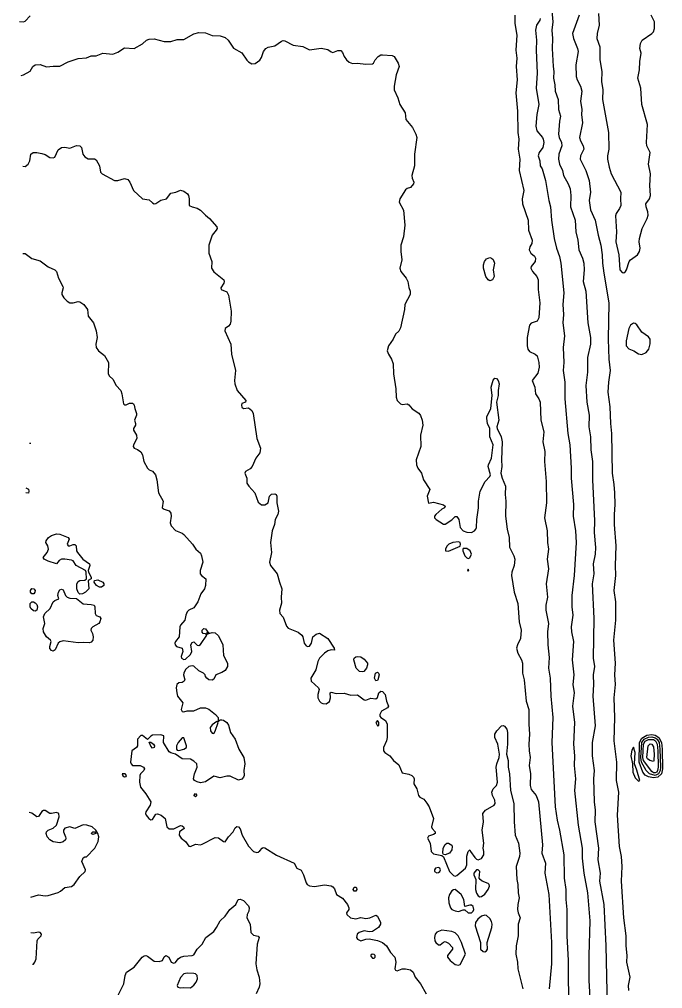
# Model space of a CAD drawing. Header units: inches. Extents: x 3308444 to 3309224, y 1376414 to 1377188.
# Drawn here: x 3308447.9 to 3308596, y 1376635.3 to 1376858.6 of the extents above; entities that cross this region are included whole.
import ezdxf

# ---------------------------------------------------------------- set-up
doc = ezdxf.new("R2010")
doc.units = ezdxf.units.IN
doc.header["$MEASUREMENT"] = 0

msp = doc.modelspace()

# ---------------------------------------------------------------- linework, layer by layer
for points, elevation in [([(3308570.44, 1376861.4), (3308570.77, 1376857.97), (3308570.54, 1376856.07), (3308570.68, 1376854.17), (3308570.61, 1376851.88), (3308570.83, 1376847.69), (3308571.01, 1376846.55), (3308570.89, 1376845.03), (3308571.19, 1376843.51), (3308571.25, 1376841.98), (3308571.99, 1376840.08), (3308572.06, 1376837.79), (3308572.54, 1376836.27), (3308572.27, 1376835.13), (3308572.03, 1376832.08), (3308572.17, 1376831.32), (3308572.76, 1376830.18), (3308572.85, 1376829.42), (3308572.11, 1376827.51), (3308572.03, 1376826.37), (3308572.3, 1376825.23), (3308572.97, 1376823.71), (3308573.18, 1376822.56), (3308574.3, 1376820.66), (3308574.7, 1376819.52), (3308574.86, 1376817.99), (3308574.8, 1376815.33), (3308575.9, 1376812.28), (3308576.02, 1376809.62), (3308576.5, 1376807.71), (3308576.74, 1376805.43), (3308577.6, 1376803.53), (3308577.9, 1376802.38), (3308577.99, 1376800.86), (3308577.74, 1376798.2), (3308578.35, 1376795.91), (3308578.81, 1376788.68), (3308579.43, 1376785.25), (3308579.39, 1376783.73), (3308578.75, 1376780.68), (3308578.76, 1376777.25), (3308578.34, 1376774.21), (3308578.57, 1376770.4), (3308579.12, 1376767.35), (3308579.03, 1376764.69), (3308579.43, 1376762.4), (3308579.52, 1376759.36), (3308579.86, 1376756.69), (3308579.84, 1376752.5), (3308580.37, 1376742.99), (3308580.24, 1376740.32), (3308580.55, 1376736.89), (3308580.48, 1376735.37), (3308580.05, 1376733.09), (3308580.2, 1376730.8), (3308579.77, 1376728.52), (3308580.15, 1376720.52), (3308580.04, 1376711.38), (3308580.32, 1376709.48), (3308580.06, 1376707.57), (3308580.13, 1376705.29), (3308579.98, 1376702.63), (3308580.46, 1376695.77), (3308579.81, 1376691.96), (3308579.79, 1376688.92), (3308580.29, 1376685.49), (3308580.11, 1376683.59), (3308580.29, 1376678.26), (3308580.5, 1376676.35), (3308580.42, 1376673.69), (3308581.24, 1376667.6), (3308581.09, 1376664.93), (3308581.62, 1376661.88), (3308581.52, 1376659.98), (3308582.51, 1376654.65), (3308582.98, 1376645.13), (3308583.29, 1376631.04)], 4480), ([(3308447.9, 1376858.06), (3308448.85, 1376857.96), (3308449.23, 1376858.11), (3308450.37, 1376859.35)], 4482), ([(3308562.01, 1376859.5), (3308562.01, 1376857.59), (3308562.42, 1376854.93), (3308562.25, 1376851.5), (3308562.43, 1376849.6), (3308562.32, 1376847.69), (3308562.52, 1376844.65), (3308562.2, 1376841.6), (3308562.58, 1376837.41), (3308562.67, 1376832.46), (3308562.9, 1376830.94), (3308562.77, 1376828.66), (3308563.13, 1376826.37), (3308562.99, 1376823.71), (3308564.06, 1376819.14), (3308563.69, 1376817.23), (3308563.72, 1376816.09), (3308565.07, 1376812.28), (3308565.16, 1376810), (3308565.97, 1376807.71), (3308565.9, 1376806.95), (3308565.44, 1376806.19), (3308565.31, 1376805.43), (3308565.68, 1376804.67), (3308566.51, 1376804.03), (3308566.77, 1376803.53), (3308566.7, 1376802.76), (3308565.78, 1376801.62), (3308565.7, 1376801.24), (3308566.05, 1376800.48), (3308567.07, 1376799.34), (3308567.38, 1376798.58), (3308567.33, 1376796.29), (3308567.75, 1376793.25), (3308567.54, 1376789.82), (3308567.17, 1376789.06), (3308565.74, 1376788.58), (3308565.36, 1376788.11), (3308564.84, 1376785.25), (3308564.82, 1376783.35), (3308564.99, 1376782.58), (3308565.36, 1376782.05), (3308566.66, 1376781.44), (3308567.11, 1376781.06), (3308567.55, 1376779.54), (3308567.61, 1376778.4), (3308567.27, 1376777.04), (3308565.99, 1376775.35), (3308566.59, 1376773.83), (3308566.72, 1376772.3), (3308567.5, 1376771.16), (3308567.79, 1376770.4), (3308568.01, 1376766.21), (3308568.65, 1376763.55), (3308568.42, 1376761.26), (3308568.93, 1376758.98), (3308568.83, 1376756.69), (3308569.22, 1376752.12), (3308569.31, 1376747.17), (3308568.8, 1376743.75), (3308569.41, 1376740.7), (3308569.48, 1376738.04), (3308569.72, 1376736.51), (3308569.44, 1376734.23), (3308569.71, 1376731.94), (3308569.23, 1376728.52), (3308569.49, 1376725.47), (3308569.13, 1376723.57), (3308569.11, 1376722.42), (3308569.72, 1376719.38), (3308569.51, 1376717.47), (3308569.6, 1376714.43), (3308569.93, 1376711.53), (3308569.78, 1376709.1), (3308570.12, 1376706.81), (3308570.25, 1376702.63), (3308570.74, 1376697.68), (3308570.55, 1376691.96), (3308571.31, 1376677.11), (3308571.71, 1376674.07), (3308572.29, 1376671.78), (3308573.29, 1376666.07), (3308573.35, 1376660.74), (3308573.71, 1376658.08), (3308573.74, 1376655.79), (3308574, 1376653.51), (3308573.94, 1376647.42), (3308574.27, 1376641.7), (3308574.24, 1376637.13), (3308574.4, 1376631.8)], 4482), ([(3308567.8, 1376858.74), (3308567.72, 1376858.36), (3308566.97, 1376857.21), (3308566.73, 1376856.07), (3308566.95, 1376853.79), (3308566.88, 1376851.5), (3308567.14, 1376846.17), (3308566.87, 1376842.74), (3308567.48, 1376838.94), (3308567.02, 1376836.65), (3308566.83, 1376833.99), (3308567.05, 1376832.84), (3308568.33, 1376831.32), (3308568.54, 1376830.94), (3308568.66, 1376830.18), (3308568.41, 1376829.07), (3308567.57, 1376827.89), (3308567.35, 1376827.13), (3308567.71, 1376825.99), (3308567.86, 1376824.85), (3308568.27, 1376824.09), (3308569.07, 1376821.42), (3308569.83, 1376816.85), (3308570.22, 1376815.33), (3308570.47, 1376812.28), (3308571.06, 1376808.1), (3308571.56, 1376805.81), (3308572.25, 1376803.91), (3308572.57, 1376802.38), (3308573.27, 1376795.53), (3308573.04, 1376792.86), (3308573.18, 1376790.58), (3308573.05, 1376788.68), (3308573.41, 1376785.63), (3308573.11, 1376782.97), (3308573.25, 1376779.54), (3308573.12, 1376777.63), (3308573.51, 1376774.97), (3308573.53, 1376771.16), (3308574.19, 1376763.17), (3308574.65, 1376760.5), (3308574.98, 1376755.17), (3308574.96, 1376752.89), (3308575.5, 1376746.79), (3308575.42, 1376744.13), (3308575.93, 1376740.7), (3308576.09, 1376738.04), (3308575.64, 1376730.42), (3308575.11, 1376725.85), (3308575.12, 1376723.19), (3308575.35, 1376721.28), (3308574.95, 1376718.62), (3308575.01, 1376717.47), (3308575.49, 1376715.19), (3308575.22, 1376711), (3308575.54, 1376707.57), (3308575.36, 1376705.29), (3308575.62, 1376703.39), (3308575.27, 1376700.34), (3308575.74, 1376696.53), (3308575.53, 1376691.58), (3308575.74, 1376688.92), (3308575.65, 1376686.63), (3308575.95, 1376683.59), (3308575.7, 1376680.92), (3308576.61, 1376672.93), (3308577.49, 1376667.6), (3308577.5, 1376665.31), (3308577.88, 1376661.88), (3308578.76, 1376657.31), (3308579.27, 1376650.84), (3308579.02, 1376642.85), (3308579.03, 1376637.13), (3308579.36, 1376631.8)], 4481), ([(3308576.79, 1376859.5), (3308575.3, 1376855.31), (3308575.47, 1376854.17), (3308576.42, 1376851.88), (3308576.58, 1376851.12), (3308576.03, 1376848.07), (3308576.13, 1376845.41), (3308576.36, 1376844.65), (3308577.15, 1376843.13), (3308577.42, 1376841.98), (3308577.12, 1376839.7), (3308577.42, 1376837.79), (3308577.33, 1376836.65), (3308577.54, 1376834.75), (3308576.87, 1376831.32), (3308577.09, 1376830.56), (3308577.74, 1376829.42), (3308577.86, 1376828.66), (3308577.1, 1376827.13), (3308577.02, 1376826.37), (3308578.32, 1376823.71), (3308579.13, 1376821.42), (3308579.4, 1376818.76), (3308579.13, 1376816.85), (3308579.45, 1376814.71), (3308580.46, 1376812.28), (3308581.15, 1376808.86), (3308581.81, 1376806.57), (3308582.14, 1376804.29), (3308582.16, 1376802.38), (3308582.46, 1376800.1), (3308583.61, 1376793.25), (3308583.47, 1376784.87), (3308583.62, 1376780.3), (3308583.98, 1376777.63), (3308583.54, 1376774.97), (3308583.42, 1376772.68), (3308583.83, 1376769.26), (3308584, 1376765.45), (3308584.26, 1376763.17), (3308584.4, 1376754.03), (3308584.81, 1376751.36), (3308584.92, 1376749.46), (3308585.01, 1376746.79), (3308584.83, 1376744.51), (3308584.87, 1376742.22), (3308585.22, 1376737.27), (3308585.08, 1376732.71), (3308585.17, 1376730.42), (3308584.77, 1376726.99), (3308585.16, 1376724.33), (3308585.2, 1376720.14), (3308584.73, 1376715.57), (3308585.09, 1376710.24), (3308584.96, 1376707.57), (3308585.13, 1376705.29), (3308584.82, 1376702.24), (3308584.92, 1376697.68), (3308584.8, 1376692.34), (3308585.39, 1376687.39), (3308585.33, 1376683.21), (3308585.86, 1376680.54), (3308585.54, 1376675.21), (3308586, 1376667.98), (3308586.45, 1376665.69), (3308586.66, 1376663.41), (3308586.49, 1376659.98), (3308587.05, 1376651.6), (3308587.57, 1376647.42), (3308587.56, 1376645.13), (3308587.79, 1376642.85), (3308587.74, 1376641.32), (3308588.44, 1376637.9), (3308588.11, 1376635.99), (3308588.14, 1376634.85)], 4479), ([(3308581.23, 1376859.88), (3308581.44, 1376857.21), (3308580.94, 1376855.31), (3308580.87, 1376854.17), (3308581.56, 1376852.26), (3308581.53, 1376849.22), (3308582.04, 1376846.55), (3308581.96, 1376844.27), (3308582.27, 1376842.36), (3308582.17, 1376840.08), (3308583.56, 1376832.46), (3308583.67, 1376828.66), (3308583.35, 1376827.13), (3308583.36, 1376826.37), (3308583.68, 1376824.47), (3308584.18, 1376822.94), (3308586.38, 1376818.76), (3308586.3, 1376817.23), (3308586.42, 1376815.71), (3308586.11, 1376814.95), (3308585.29, 1376813.81), (3308585.16, 1376813.29), (3308585.39, 1376809.62), (3308585.23, 1376807.33), (3308585.94, 1376804.29), (3308586.18, 1376800.86), (3308586.69, 1376800.24), (3308587.07, 1376800.18), (3308587.45, 1376800.44), (3308587.67, 1376800.86), (3308588.35, 1376802.76), (3308588.66, 1376803.15), (3308590.25, 1376804.29), (3308590.7, 1376805.05), (3308590.85, 1376805.81), (3308590.62, 1376807.33), (3308590.69, 1376808.1), (3308591.33, 1376810.38), (3308592.49, 1376812.66), (3308592.7, 1376813.43), (3308592.65, 1376814.19), (3308592.24, 1376815.33), (3308592.19, 1376816.09), (3308593.01, 1376817.23), (3308593.22, 1376817.99), (3308593.06, 1376820.28), (3308593.22, 1376822.94), (3308592.81, 1376825.23), (3308593.13, 1376827.89), (3308592.42, 1376829.42), (3308592.29, 1376830.18), (3308592.54, 1376834.37), (3308591.25, 1376838.94), (3308590.98, 1376842.74), (3308590.3, 1376845.03), (3308590.68, 1376846.93), (3308590.79, 1376848.84), (3308591.09, 1376850.74), (3308590.78, 1376851.88), (3308590.93, 1376853.02), (3308591.31, 1376853.79), (3308593.54, 1376855.31), (3308593.92, 1376855.72), (3308594.17, 1376856.45), (3308594.13, 1376857.97), (3308593.4, 1376859.5)], 4478), ([(3308448.28, 1376845.62), (3308448.85, 1376845.78), (3308450.37, 1376846.64), (3308451.02, 1376847.69), (3308451.52, 1376848.1), (3308452.66, 1376848.17), (3308454.18, 1376847.65), (3308455.71, 1376847.8), (3308457.23, 1376847.76), (3308459.13, 1376848.78), (3308461.42, 1376849.58), (3308463.32, 1376849.73), (3308464.46, 1376850.16), (3308465.61, 1376850.18), (3308467.13, 1376850.78), (3308469.41, 1376850.51), (3308470.55, 1376850.98), (3308472.08, 1376851.97), (3308474.36, 1376851.81), (3308476.27, 1376852.93), (3308477.2, 1376853.79), (3308477.79, 1376854.02), (3308478.93, 1376854.07), (3308481.22, 1376853.44), (3308482.74, 1376853.46), (3308484.26, 1376853.93), (3308485.79, 1376853.9), (3308488.07, 1376855.2), (3308489.21, 1376855.51), (3308490.74, 1376855.49), (3308492.26, 1376854.85), (3308494.16, 1376854.8), (3308495.3, 1376854.4), (3308495.95, 1376853.79), (3308497.21, 1376851.9), (3308499.11, 1376850.86), (3308500.25, 1376849.16), (3308500.63, 1376848.75), (3308501.4, 1376848.3), (3308502.16, 1376848.37), (3308503.3, 1376849.17), (3308503.68, 1376849.81), (3308504.11, 1376851.12), (3308504.64, 1376851.88), (3308505.2, 1376852.14), (3308506.73, 1376852.43), (3308508.25, 1376853.57), (3308508.63, 1376853.66), (3308509.01, 1376853.6), (3308510.92, 1376852.62), (3308513.2, 1376852.34), (3308514.72, 1376851.57), (3308517.39, 1376851.93), (3308518.91, 1376851.63), (3308519.67, 1376851.06), (3308520.05, 1376850.96), (3308521.2, 1376851.4), (3308521.96, 1376851.36), (3308522.34, 1376850.95), (3308522.7, 1376849.98), (3308523.23, 1376849.22), (3308523.86, 1376848.67), (3308524.62, 1376848.39), (3308525.76, 1376848.49), (3308527.67, 1376848.2), (3308529.19, 1376848.3), (3308529.45, 1376848.46), (3308529.85, 1376849.22), (3308530.51, 1376849.98), (3308531.1, 1376850.36), (3308531.48, 1376850.4), (3308533.76, 1376850.27), (3308534.24, 1376849.98), (3308535.11, 1376848.46), (3308535.33, 1376847.69), (3308534.67, 1376845.79), (3308534.21, 1376843.13), (3308534.21, 1376842.36), (3308535.07, 1376840.46), (3308535.54, 1376838.94), (3308536.75, 1376837.03), (3308536.88, 1376835.51), (3308538.45, 1376833.61), (3308539.2, 1376832.08), (3308539.39, 1376831.32), (3308538.88, 1376827.51), (3308538.85, 1376824.85), (3308538.27, 1376822.56), (3308538.33, 1376821.99), (3308538.71, 1376821.04), (3308538.69, 1376820.66), (3308537.95, 1376819.8), (3308537.19, 1376819.6), (3308536.81, 1376819.28), (3308535.54, 1376817.23), (3308535.33, 1376816.47), (3308536.35, 1376814.57), (3308536.67, 1376811.14), (3308536.37, 1376808.48), (3308535.74, 1376806.57), (3308535.72, 1376805.05), (3308535.98, 1376803.15), (3308535.52, 1376801.24), (3308535.74, 1376800.48), (3308536.97, 1376798.96), (3308537.35, 1376798.2), (3308537.57, 1376796.8), (3308537.87, 1376795.91), (3308537.89, 1376795.15), (3308536.67, 1376792.86), (3308536.6, 1376791.72), (3308535.66, 1376787.48), (3308535.28, 1376786.75), (3308534.52, 1376786.01), (3308533.96, 1376784.87), (3308532.89, 1376783.35), (3308532.6, 1376782.2), (3308532.87, 1376781.44), (3308533.56, 1376780.3), (3308533.96, 1376779.16), (3308534.06, 1376776.87), (3308534.59, 1376773.45), (3308534.65, 1376771.54), (3308534.88, 1376770.78), (3308535.66, 1376769.95), (3308536.05, 1376769.84), (3308537.19, 1376769.99), (3308537.57, 1376769.78), (3308538.33, 1376768.84), (3308539.85, 1376767.87), (3308540.23, 1376767.29), (3308540.64, 1376766.21), (3308540.84, 1376765.07), (3308540.26, 1376762.78), (3308540.32, 1376760.12), (3308539.26, 1376757.07), (3308539.32, 1376755.93), (3308539.63, 1376755.17), (3308540.48, 1376754.03), (3308540.98, 1376752.5), (3308542.43, 1376750.22), (3308541.84, 1376748.7), (3308542.14, 1376747.11), (3308543.28, 1376747.34), (3308545.56, 1376746.75), (3308545.97, 1376746.41), (3308545.77, 1376746.03), (3308545.18, 1376745.75), (3308543.83, 1376744.51), (3308543.48, 1376744.13), (3308543.51, 1376743.75), (3308543.84, 1376743.37), (3308545.56, 1376742.23), (3308545.95, 1376742.26), (3308547.47, 1376743.28), (3308548.23, 1376744.05), (3308548.61, 1376744), (3308549.12, 1376743.37), (3308549.41, 1376741.46), (3308550.13, 1376740.72), (3308550.9, 1376740.45), (3308552.04, 1376740.37), (3308552.71, 1376740.7), (3308553.02, 1376741.08), (3308553.17, 1376741.46), (3308553.24, 1376743.37), (3308553.66, 1376746.03), (3308553.63, 1376747.55), (3308554, 1376749.84), (3308555.18, 1376752.12), (3308556.23, 1376753.21), (3308556.36, 1376753.65), (3308555.85, 1376755.55), (3308555.91, 1376755.93), (3308556.64, 1376757.45), (3308556.99, 1376760.5), (3308556.21, 1376762.4), (3308556.23, 1376764.31), (3308555.67, 1376765.45), (3308555.51, 1376766.59), (3308555.56, 1376766.97), (3308556.5, 1376768.88), (3308556.8, 1376771.92), (3308556.54, 1376773.83), (3308556.99, 1376775.44), (3308557.37, 1376775.93), (3308557.75, 1376775.84), (3308558.13, 1376775.38), (3308558.38, 1376774.59), (3308558.14, 1376773.07), (3308558.15, 1376771.92), (3308557.76, 1376770.4), (3308558.33, 1376766.21), (3308557.88, 1376764.69), (3308557.94, 1376764.31), (3308558.88, 1376762.4), (3308559.06, 1376761.26), (3308558.89, 1376757.07), (3308559.02, 1376755.55), (3308558.78, 1376754.03), (3308559.07, 1376752.89), (3308559.83, 1376750.98), (3308559.75, 1376749.08), (3308559.93, 1376747.55), (3308559.81, 1376744.13), (3308560.22, 1376741.08), (3308560.68, 1376739.18), (3308560.79, 1376736.98), (3308561.78, 1376734.99), (3308562, 1376734.23), (3308561.87, 1376732.71), (3308561.29, 1376731.18), (3308561.21, 1376730.42), (3308561.81, 1376726.61), (3308562.69, 1376723.95), (3308562.98, 1376719.76), (3308563.45, 1376717.86), (3308563.3, 1376715.95), (3308562.57, 1376714.43), (3308562.37, 1376713.67), (3308562.65, 1376712.52), (3308563.53, 1376711), (3308563.77, 1376710.24), (3308563.73, 1376707.96), (3308564.12, 1376706.43), (3308564.61, 1376701.48), (3308565.23, 1376699.58), (3308565.18, 1376696.15), (3308565.39, 1376693.87), (3308565.19, 1376691.58), (3308565.26, 1376690.06), (3308565.55, 1376688.54), (3308565.32, 1376686.63), (3308565.59, 1376684.73), (3308565.53, 1376682.06), (3308565.74, 1376681.1), (3308566.89, 1376679.78), (3308567.41, 1376678.26), (3308568.4, 1376668.36), (3308568.24, 1376666.45), (3308569.07, 1376664.17), (3308568.87, 1376661.88), (3308569.83, 1376656.93), (3308570.42, 1376645.89), (3308570.41, 1376640.94), (3308569.87, 1376635.23)], 4483), ([(3308448.66, 1376824.75), (3308449.23, 1376824.67), (3308449.93, 1376825.23), (3308450.32, 1376825.99), (3308450.5, 1376827.51), (3308451.06, 1376827.89), (3308451.9, 1376827.91), (3308453.04, 1376827.62), (3308453.8, 1376827.39), (3308454.94, 1376826.75), (3308455.71, 1376826.65), (3308456.09, 1376826.83), (3308456.85, 1376828.5), (3308457.61, 1376829.05), (3308458.37, 1376829.15), (3308459.51, 1376828.87), (3308461.04, 1376829.48), (3308461.78, 1376829.42), (3308462.23, 1376829.04), (3308462.48, 1376827.51), (3308462.94, 1376826.91), (3308463.7, 1376826.42), (3308465.22, 1376826.44), (3308465.61, 1376826.16), (3308466.31, 1376824.85), (3308466.6, 1376823.33), (3308466.99, 1376822.94), (3308469.79, 1376821.44), (3308470.55, 1376821.44), (3308472.08, 1376821.9), (3308472.84, 1376821.65), (3308473.36, 1376821.04), (3308474.14, 1376819.14), (3308476.27, 1376817.22), (3308477.79, 1376816.95), (3308478.55, 1376816.27), (3308478.93, 1376816.08), (3308479.31, 1376816.11), (3308480.45, 1376816.88), (3308481.75, 1376817.23), (3308482.74, 1376818.53), (3308483.96, 1376818.76), (3308485.02, 1376819.23), (3308485.79, 1376818.99), (3308486.58, 1376818.38), (3308486.81, 1376817.99), (3308486.98, 1376817.23), (3308487, 1376815.71), (3308487.69, 1376815.33), (3308488.83, 1376815.08), (3308489.59, 1376814.6), (3308490.74, 1376813.43), (3308491.71, 1376812.66), (3308493.4, 1376810.76), (3308493.42, 1376810.38), (3308493.22, 1376810), (3308492.31, 1376808.86), (3308491.49, 1376806.57), (3308491.55, 1376804.67), (3308492.21, 1376802.76), (3308492.11, 1376801.24), (3308492.64, 1376800.4), (3308494.96, 1376798.58), (3308495.09, 1376798.2), (3308495.01, 1376797.81), (3308494.29, 1376796.67), (3308494.34, 1376796.29), (3308495.69, 1376795.76), (3308496.07, 1376795.02), (3308496.68, 1376791.34), (3308496.58, 1376789.06), (3308496.41, 1376788.3), (3308496.07, 1376787.85), (3308495.3, 1376787.31), (3308495.21, 1376786.77), (3308496.58, 1376783.73), (3308496.73, 1376781.44), (3308497.65, 1376777.63), (3308497.41, 1376775.35), (3308497.5, 1376774.59), (3308498.07, 1376773.07), (3308500.04, 1376770.78), (3308499.95, 1376770.4), (3308499.11, 1376770.07), (3308499.01, 1376769.64), (3308499.11, 1376769.18), (3308499.49, 1376768.88), (3308500.63, 1376769.03), (3308501.4, 1376768.41), (3308501.75, 1376767.73), (3308502.61, 1376762.02), (3308503.39, 1376759.74), (3308503.3, 1376758.72), (3308502.35, 1376757.45), (3308501.53, 1376755.55), (3308501.02, 1376755.04), (3308500, 1376754.41), (3308499.82, 1376754.03), (3308500.27, 1376752.89), (3308500.31, 1376751.74), (3308500.71, 1376750.98), (3308502.12, 1376749.46), (3308502.92, 1376747.3), (3308503.68, 1376746.75), (3308504.44, 1376746.68), (3308505.2, 1376747.15), (3308505.51, 1376748.7), (3308505.97, 1376749.2), (3308506.73, 1376749.24), (3308507.01, 1376749.08), (3308507.18, 1376748.7), (3308507.21, 1376747.17), (3308507.6, 1376745.27), (3308507.4, 1376744.51), (3308506.82, 1376743.37), (3308506.65, 1376742.22), (3308506.12, 1376740.7), (3308505.73, 1376738.04), (3308505.94, 1376735.75), (3308505.47, 1376733.47), (3308505.69, 1376732.71), (3308507.29, 1376730.8), (3308507.77, 1376728.9), (3308508.37, 1376727.37), (3308508.16, 1376725.47), (3308508.25, 1376724.04), (3308507.78, 1376722.42), (3308507.87, 1376721.66), (3308508.63, 1376720.86), (3308509.39, 1376718.79), (3308509.77, 1376718.28), (3308512.06, 1376717.34), (3308512.93, 1376716.71), (3308513.15, 1376716.33), (3308513.49, 1376714.81), (3308513.96, 1376714.25), (3308514.34, 1376714.07), (3308514.72, 1376714.12), (3308515.16, 1376714.81), (3308515.51, 1376716.33), (3308516.25, 1376716.95), (3308517.01, 1376717.11), (3308518.91, 1376715.93), (3308520.39, 1376713.67), (3308520.43, 1376713.23), (3308519.67, 1376713.29), (3308518.91, 1376713.08), (3308518.13, 1376712.52), (3308517.03, 1376711.38), (3308516.64, 1376710.62), (3308516.19, 1376708.72), (3308515.02, 1376706.81), (3308515.12, 1376706.05), (3308516.75, 1376704.53), (3308516.92, 1376704.15), (3308516.61, 1376703.01), (3308516.59, 1376702.24), (3308517, 1376701.48), (3308517.39, 1376701.13), (3308517.77, 1376700.93), (3308518.53, 1376700.88), (3308519.29, 1376701.37), (3308519.58, 1376702.24), (3308519.46, 1376703.39), (3308519.67, 1376703.53), (3308520.82, 1376703.27), (3308522.72, 1376703.29), (3308524.24, 1376702.89), (3308525.76, 1376702.94), (3308527.29, 1376701.76), (3308527.67, 1376701.71), (3308528.81, 1376702.18), (3308529.95, 1376702.02), (3308530.33, 1376702.32), (3308530.68, 1376703.39), (3308531.1, 1376703.77), (3308531.48, 1376703.69), (3308532.15, 1376703.01), (3308532.42, 1376701.48), (3308532.89, 1376700.34), (3308532.65, 1376699.96), (3308531.31, 1376699.2), (3308530.9, 1376698.44), (3308530.91, 1376698.06), (3308531.1, 1376697.74), (3308532.24, 1376697.04), (3308532.62, 1376696.15), (3308532.58, 1376693.11), (3308532.43, 1376692.34), (3308531.75, 1376690.82), (3308531.76, 1376690.06), (3308532.06, 1376689.68), (3308533.19, 1376688.92), (3308534.08, 1376687.78), (3308535.28, 1376686.81), (3308536.05, 1376684.98), (3308537.57, 1376684.65), (3308538.26, 1376684.35), (3308538.66, 1376683.97), (3308538.83, 1376683.59), (3308538.73, 1376682.44), (3308539.44, 1376681.3), (3308539.79, 1376679.78), (3308540.13, 1376679.4), (3308541, 1376678.92), (3308541.76, 1376677.98), (3308542.23, 1376677.11), (3308543.24, 1376674.45), (3308542.81, 1376672.55), (3308542.92, 1376672.16), (3308543.65, 1376671.4), (3308543.67, 1376671.02), (3308543.28, 1376670.73), (3308542.14, 1376670.38), (3308541.85, 1376669.88), (3308542.47, 1376668.74), (3308542.71, 1376666.83), (3308543.28, 1376666.27), (3308545.18, 1376665.92), (3308545.56, 1376665.6), (3308546.98, 1376662.26), (3308547.85, 1376661.34), (3308548.23, 1376661.14), (3308548.61, 1376661.29), (3308550.66, 1376663.03), (3308550.95, 1376663.79), (3308550.9, 1376665.75), (3308551.28, 1376666.83), (3308551.66, 1376667.21), (3308551.77, 1376666.83), (3308552.8, 1376665.49), (3308553.18, 1376665.08), (3308553.56, 1376664.95), (3308554.32, 1376665.27), (3308554.84, 1376666.07), (3308554.86, 1376666.83), (3308554.67, 1376667.6), (3308554.82, 1376668.74), (3308554.5, 1376671.78), (3308554.74, 1376673.69), (3308554.6, 1376675.59), (3308555.24, 1376676.35), (3308557.24, 1376677.5), (3308557.48, 1376677.88), (3308557.35, 1376678.64), (3308556.81, 1376679.78), (3308556.73, 1376680.54), (3308556.99, 1376681.26), (3308557.78, 1376682.06), (3308558.02, 1376682.83), (3308557.69, 1376686.25), (3308557.82, 1376687.01), (3308558.42, 1376688.54), (3308558.44, 1376689.3), (3308558.06, 1376691.58), (3308557.38, 1376693.11), (3308557.39, 1376693.87), (3308557.84, 1376694.63), (3308558.89, 1376695.77), (3308559.27, 1376695.87), (3308559.65, 1376695.69), (3308560.15, 1376695.01), (3308560.32, 1376694.25), (3308560.33, 1376691.58), (3308560.07, 1376689.3), (3308560.48, 1376687.78), (3308560.47, 1376686.25), (3308560.79, 1376684.73), (3308560.96, 1376680.92), (3308561.77, 1376677.88), (3308561.85, 1376673.69), (3308562.08, 1376670.64), (3308562.81, 1376668.74), (3308563.15, 1376666.45), (3308563.05, 1376665.69), (3308562.3, 1376663.41), (3308562.43, 1376660.36), (3308562.68, 1376659.22), (3308562.74, 1376657.31), (3308562.97, 1376656.17), (3308562.66, 1376654.65), (3308562.62, 1376653.51), (3308562.75, 1376652.75), (3308563.19, 1376651.6), (3308562.78, 1376650.08), (3308562.75, 1376647.42), (3308562.26, 1376645.13), (3308562.23, 1376643.23), (3308562.61, 1376641.32), (3308562.69, 1376639.8), (3308563.86, 1376635.23)], 4484), ([(3308448.66, 1376804.62), (3308449.23, 1376804.58), (3308450.76, 1376803.44), (3308452.66, 1376802.91), (3308454.56, 1376801.57), (3308456.09, 1376800.85), (3308456.47, 1376800.48), (3308456.87, 1376798.96), (3308457.93, 1376797.05), (3308457.96, 1376796.67), (3308457.65, 1376795.53), (3308457.69, 1376795.15), (3308458.15, 1376794.39), (3308458.93, 1376793.63), (3308459.51, 1376793.28), (3308460.27, 1376793.26), (3308461.42, 1376793.57), (3308461.8, 1376793.5), (3308462.71, 1376792.86), (3308463.59, 1376791.72), (3308463.77, 1376790.2), (3308465, 1376788.68), (3308465.57, 1376786.77), (3308465.83, 1376785.25), (3308465.51, 1376783.73), (3308465.61, 1376782.97), (3308466.09, 1376782.2), (3308467.51, 1376781.15), (3308468.42, 1376779.54), (3308468.31, 1376776.87), (3308468.65, 1376776.35), (3308469.41, 1376775.68), (3308470.2, 1376774.21), (3308471.23, 1376773.07), (3308471.5, 1376772.3), (3308471.86, 1376770.02), (3308472.08, 1376769.77), (3308472.46, 1376769.77), (3308473.22, 1376770.1), (3308473.98, 1376770.15), (3308474.2, 1376770.02), (3308474.35, 1376769.64), (3308474.47, 1376768.88), (3308474.9, 1376767.73), (3308474.87, 1376767.35), (3308474.38, 1376766.21), (3308474.64, 1376765.45), (3308474.61, 1376765.07), (3308474.21, 1376764.31), (3308474.2, 1376763.93), (3308474.83, 1376762.78), (3308474.95, 1376762.02), (3308474.14, 1376760.5), (3308474.09, 1376760.12), (3308474.31, 1376759.74), (3308475.12, 1376759.47), (3308475.89, 1376758.93), (3308476.23, 1376758.22), (3308476.58, 1376756.69), (3308477.41, 1376755.17), (3308477.77, 1376754.79), (3308478.55, 1376754.46), (3308479.21, 1376753.65), (3308479.58, 1376752.5), (3308479.96, 1376749.46), (3308481.03, 1376747.55), (3308480.75, 1376746.03), (3308481.22, 1376745.69), (3308482.36, 1376745.33), (3308482.74, 1376744.81), (3308482.85, 1376744.13), (3308482.65, 1376742.6), (3308482.84, 1376741.84), (3308483.88, 1376740.79), (3308485.4, 1376740.15), (3308485.79, 1376739.85), (3308487.79, 1376737.65), (3308488.52, 1376736.51), (3308489.59, 1376735.56), (3308489.84, 1376734.99), (3308490.18, 1376733.47), (3308489.55, 1376731.56), (3308489.53, 1376730.8), (3308489.8, 1376730.42), (3308490.85, 1376729.66), (3308490.79, 1376728.14), (3308490.54, 1376727.37), (3308489.7, 1376726.23), (3308489.02, 1376724.33), (3308488.07, 1376722.99), (3308486.93, 1376722.44), (3308486.55, 1376722.09), (3308486.19, 1376721.28), (3308485.98, 1376720.14), (3308485.02, 1376719), (3308484.87, 1376718.62), (3308484.7, 1376716.33), (3308483.88, 1376715.25), (3308483.73, 1376714.81), (3308483.76, 1376714.43), (3308484.07, 1376714.05), (3308485.4, 1376713.67), (3308485.5, 1376712.91), (3308485.13, 1376711.76), (3308485.25, 1376711.38), (3308485.79, 1376711.07), (3308486.17, 1376711.12), (3308487.31, 1376712.22), (3308487.64, 1376712.91), (3308487.41, 1376714.43), (3308487.69, 1376714.98), (3308488.07, 1376715.14), (3308488.83, 1376714.39), (3308489.21, 1376714.3), (3308489.59, 1376714.53), (3308491.06, 1376716.71), (3308490.74, 1376717), (3308490.25, 1376717.09), (3308489.97, 1376717.41), (3308490, 1376717.86), (3308490.35, 1376718.21), (3308490.74, 1376718.11), (3308491.5, 1376717.09), (3308492.26, 1376717.27), (3308493.02, 1376717.19), (3308493.78, 1376716.5), (3308494.72, 1376714.43), (3308494.92, 1376711.97), (3308495.86, 1376710.24), (3308495.8, 1376709.48), (3308495.3, 1376708.58), (3308494.54, 1376708.06), (3308493.1, 1376707.57), (3308492.64, 1376706.57), (3308492.26, 1376706.31), (3308491.56, 1376706.43), (3308491.03, 1376706.81), (3308490.74, 1376707.19), (3308490.69, 1376707.57), (3308490.27, 1376707.96), (3308489.21, 1376708.5), (3308488.07, 1376709.57), (3308487.69, 1376709.65), (3308486.93, 1376709.49), (3308486.17, 1376708.79), (3308485.75, 1376707.96), (3308485.71, 1376707.57), (3308486.01, 1376706.43), (3308485.86, 1376706.05), (3308485.4, 1376705.78), (3308484.61, 1376705.67), (3308484.13, 1376705.29), (3308484.02, 1376704.53), (3308484.12, 1376703.39), (3308484.34, 1376702.63), (3308485.52, 1376701.1), (3308485.18, 1376699.58), (3308485.4, 1376699.08), (3308485.79, 1376699), (3308486.55, 1376699.22), (3308488.07, 1376699.25), (3308489.59, 1376699.95), (3308490.74, 1376699.97), (3308491.5, 1376699.62), (3308493.03, 1376698.44), (3308493.67, 1376697.68), (3308493.65, 1376696.91), (3308493.78, 1376696.82), (3308494.16, 1376697.2), (3308494.54, 1376697.21), (3308494.92, 1376697.1), (3308495.69, 1376696.53), (3308496.07, 1376695.93), (3308496.48, 1376694.25), (3308497.56, 1376692.73), (3308498.41, 1376690.44), (3308499.62, 1376688.54), (3308499.83, 1376687.01), (3308499.55, 1376685.49), (3308499.63, 1376684.35), (3308499.52, 1376683.97), (3308499.11, 1376683.51), (3308498.35, 1376683.28), (3308496.45, 1376684.19), (3308495.69, 1376684.17), (3308494.16, 1376683.81), (3308492.64, 1376684.21), (3308490.74, 1376682.93), (3308489.59, 1376682.7), (3308488.83, 1376682.86), (3308488.19, 1376683.21), (3308487.98, 1376683.59), (3308488.24, 1376684.73), (3308488.85, 1376686.25), (3308488.77, 1376687.01), (3308488.07, 1376687.69), (3308487.31, 1376688.11), (3308485.4, 1376688.23), (3308483.88, 1376689.3), (3308482.74, 1376689.54), (3308482.36, 1376689.79), (3308481.06, 1376691.96), (3308481.16, 1376693.49), (3308480.45, 1376693.74), (3308478.55, 1376693.61), (3308478.17, 1376693.44), (3308477.41, 1376692.66), (3308476.27, 1376693.6), (3308475.89, 1376693.56), (3308475.12, 1376692.73), (3308475.11, 1376691.2), (3308474.89, 1376690.82), (3308473.79, 1376690.06), (3308473.51, 1376687.39), (3308473.62, 1376687.01), (3308473.98, 1376686.66), (3308475.71, 1376686.63), (3308476.5, 1376686.25), (3308476.74, 1376685.87), (3308476.57, 1376685.49), (3308475.78, 1376684.73), (3308475.62, 1376684.35), (3308475.59, 1376682.83), (3308475.82, 1376681.68), (3308477.05, 1376680.16), (3308478.2, 1376678.26), (3308478.04, 1376677.5), (3308477.03, 1376675.97), (3308476.95, 1376675.59), (3308477.08, 1376675.21), (3308477.68, 1376674.45), (3308478.17, 1376674.12), (3308478.55, 1376674.25), (3308479.31, 1376675.41), (3308479.69, 1376675.5), (3308480.52, 1376675.21), (3308481.46, 1376674.45), (3308481.84, 1376672.55), (3308482.36, 1376672.05), (3308483.5, 1376672.06), (3308485.02, 1376672.82), (3308485.4, 1376672.76), (3308485.7, 1376672.55), (3308485.82, 1376672.16), (3308484.74, 1376671.4), (3308484.71, 1376670.64), (3308485.13, 1376669.88), (3308486.17, 1376669.16), (3308486.93, 1376668.07), (3308487.31, 1376667.96), (3308488.45, 1376668.5), (3308489.59, 1376668.42), (3308489.97, 1376668.54), (3308493.02, 1376670.06), (3308493.78, 1376669.96), (3308494.89, 1376669.12), (3308495.3, 1376669.09), (3308496.05, 1376670.26), (3308497.09, 1376671.4), (3308497.59, 1376672.32), (3308497.97, 1376672.6), (3308498.35, 1376672.55), (3308498.73, 1376672.1), (3308499.19, 1376670.64), (3308500.63, 1376668.08), (3308501.78, 1376666.88), (3308502.54, 1376666.65), (3308502.92, 1376666.73), (3308503.3, 1376666.97), (3308503.78, 1376667.6), (3308504.06, 1376667.76), (3308504.44, 1376667.7), (3308507.11, 1376666.03), (3308511.16, 1376664.17), (3308511.82, 1376663.03), (3308512.82, 1376662.52), (3308513.36, 1376661.5), (3308513.96, 1376659.6), (3308514.18, 1376659.22), (3308514.72, 1376658.93), (3308515.87, 1376658.81), (3308518.15, 1376659.18), (3308519.67, 1376658.9), (3308520.05, 1376658.68), (3308520.43, 1376658.21), (3308520.95, 1376656.93), (3308522.34, 1376656.13), (3308523.48, 1376654.6), (3308523.78, 1376653.89), (3308523.74, 1376653.51), (3308523.24, 1376652.75), (3308523.33, 1376652.36), (3308524.18, 1376651.6), (3308525.38, 1376651.3), (3308526.53, 1376651.64), (3308527.67, 1376651.42), (3308528.59, 1376651.6), (3308529.95, 1376652.16), (3308530.33, 1376651.93), (3308531.08, 1376650.46), (3308531.06, 1376650.08), (3308530.56, 1376649.32), (3308529.19, 1376648.42), (3308528.43, 1376648.34), (3308527.29, 1376648.56), (3308526.15, 1376648.19), (3308525.66, 1376647.8), (3308525.55, 1376647.03), (3308525.76, 1376646.65), (3308526.53, 1376646.27), (3308527.67, 1376646.63), (3308528.43, 1376646.71), (3308530.33, 1376646.31), (3308531.48, 1376645.87), (3308532.41, 1376645.13), (3308533.37, 1376643.61), (3308534.35, 1376642.47), (3308534.6, 1376641.32), (3308534.39, 1376639.8), (3308534.52, 1376639.53), (3308534.9, 1376639.39), (3308536.05, 1376639.79), (3308536.81, 1376639.81), (3308537.95, 1376639.55), (3308538.6, 1376639.04), (3308539.03, 1376637.9), (3308540.29, 1376636.37), (3308541.61, 1376634.09)], 4485), ([(3308556.88, 1376798.58), (3308556.23, 1376798.34), (3308555.82, 1376798.58), (3308555.35, 1376799.34), (3308554.8, 1376801.24), (3308554.76, 1376802), (3308554.98, 1376802.76), (3308555.46, 1376803.35), (3308556.23, 1376803.66), (3308556.61, 1376803.56), (3308556.99, 1376803.22), (3308557.32, 1376802.38), (3308557.02, 1376800.86), (3308557.25, 1376799.34), (3308556.88, 1376798.58)], 4483), ([(3308591.26, 1376781.35), (3308592.21, 1376781.82), (3308592.83, 1376782.58), (3308593.16, 1376783.78), (3308593.17, 1376784.87), (3308592.78, 1376785.45), (3308591.26, 1376786.51), (3308590.11, 1376788.2), (3308589.73, 1376788.51), (3308589.35, 1376788.58), (3308588.59, 1376788.09), (3308588.21, 1376787.31), (3308587.6, 1376784.49), (3308587.65, 1376783.35), (3308588.21, 1376782.66), (3308589.41, 1376782.2), (3308590.49, 1376781.49), (3308591.26, 1376781.35)], 4478), ([(3308450.4, 1376760.88), (3308450.37, 1376760.79), (3308450.37, 1376761.01), (3308450.4, 1376760.88)], 4486), ([(3308449.42, 1376750.6), (3308449.99, 1376750.33), (3308450.06, 1376749.84), (3308449.99, 1376749.41), (3308449.42, 1376749.46)], 4486), ([(3308462.42, 1376726.23), (3308461.8, 1376726.13), (3308461.42, 1376726.52), (3308461.14, 1376727.37), (3308461.13, 1376728.52), (3308461.42, 1376729.05), (3308461.8, 1376729.27), (3308462.94, 1376729.39), (3308463.32, 1376729.66), (3308463.3, 1376731.18), (3308463.11, 1376731.56), (3308460.98, 1376732.71), (3308460.27, 1376733.79), (3308459.89, 1376733.97), (3308458.37, 1376734.23), (3308457.61, 1376734.19), (3308457.05, 1376733.85), (3308456.47, 1376733.14), (3308454.56, 1376733.73), (3308453.58, 1376734.23), (3308453.39, 1376734.61), (3308454.27, 1376735.75), (3308454.58, 1376736.51), (3308454.44, 1376737.27), (3308454, 1376738.04), (3308454.04, 1376738.42), (3308454.64, 1376739.18), (3308455.32, 1376739.67), (3308456.47, 1376740), (3308457.23, 1376739.99), (3308459.11, 1376739.18), (3308459.39, 1376738.8), (3308458.87, 1376737.65), (3308459.13, 1376737.3), (3308459.51, 1376737.24), (3308460.27, 1376737.58), (3308460.66, 1376737.57), (3308460.98, 1376737.27), (3308461.08, 1376736.13), (3308461.3, 1376735.75), (3308462.51, 1376734.23), (3308464.07, 1376733.09), (3308464.1, 1376732.71), (3308463.77, 1376731.56), (3308463.83, 1376731.18), (3308464.43, 1376730.04), (3308464.39, 1376729.66), (3308463.76, 1376729.28), (3308463.86, 1376727.37), (3308463.15, 1376726.61), (3308462.42, 1376726.23)], 4486), ([(3308546.71, 1376736.03), (3308549.37, 1376737.21), (3308549.49, 1376737.65), (3308549.37, 1376738.06), (3308548.99, 1376738.21), (3308547.72, 1376738.04), (3308546.76, 1376737.65), (3308546.33, 1376737.16), (3308546.03, 1376736.51), (3308546.02, 1376736.13), (3308546.71, 1376736.03)], 4483), ([(3308551.66, 1376734.47), (3308551.99, 1376735.37), (3308551.7, 1376736.13), (3308550.9, 1376736.62), (3308550.13, 1376736.66), (3308550, 1376736.51), (3308550.03, 1376736.13), (3308550.51, 1376734.96), (3308550.9, 1376734.48), (3308551.28, 1376734.34), (3308551.66, 1376734.47)], 4483), ([(3308551.28, 1376731.45), (3308551.37, 1376731.56), (3308551.28, 1376731.86), (3308551.07, 1376731.56), (3308551.28, 1376731.45)], 4483), ([(3308466.8, 1376727.76), (3308466.37, 1376727.75), (3308465.69, 1376728.14), (3308465.14, 1376728.9), (3308465.17, 1376729.28), (3308465.99, 1376729.41), (3308467.13, 1376728.9), (3308467.38, 1376728.52), (3308467.31, 1376728.14), (3308466.8, 1376727.76)], 4486), ([(3308451.21, 1376726.23), (3308450.76, 1376726.18), (3308450.49, 1376726.61), (3308450.43, 1376726.99), (3308450.76, 1376727.46), (3308451.26, 1376727.37), (3308451.54, 1376726.99), (3308451.49, 1376726.61), (3308451.21, 1376726.23)], 4486), ([(3308456.17, 1376713.29), (3308455.71, 1376713.01), (3308455.32, 1376713.18), (3308454.94, 1376713.63), (3308454.88, 1376714.05), (3308455.19, 1376715.19), (3308455.07, 1376715.57), (3308454.12, 1376716.33), (3308453.43, 1376717.47), (3308453.34, 1376718.24), (3308453.72, 1376719.38), (3308453.42, 1376720.9), (3308453.74, 1376721.66), (3308455, 1376722.81), (3308455.71, 1376724.39), (3308456.09, 1376724.71), (3308456.99, 1376725.09), (3308456.79, 1376725.85), (3308456.87, 1376726.61), (3308457.23, 1376727.15), (3308457.61, 1376727.29), (3308457.99, 1376727.1), (3308458.48, 1376725.85), (3308458.87, 1376725.47), (3308459.51, 1376725.23), (3308461.04, 1376725.1), (3308462.56, 1376723.88), (3308464.46, 1376723.78), (3308465.14, 1376723.57), (3308465.3, 1376723.19), (3308465.33, 1376721.66), (3308465.61, 1376721.23), (3308466.44, 1376720.9), (3308466.62, 1376720.52), (3308466.46, 1376719.76), (3308466.21, 1376719.38), (3308464.84, 1376718.64), (3308464.4, 1376718.24), (3308464.34, 1376717.86), (3308464.71, 1376717.09), (3308464.87, 1376716.33), (3308464.82, 1376715.57), (3308464.46, 1376715.05), (3308464.08, 1376714.92), (3308462.56, 1376715.02), (3308461.42, 1376714.9), (3308457.99, 1376715.38), (3308457.23, 1376715.13), (3308456.81, 1376714.81), (3308456.17, 1376713.29)], 4486), ([(3308451.95, 1376722.42), (3308451.52, 1376722.2), (3308451.14, 1376722.26), (3308450.51, 1376722.81), (3308450.37, 1376723.19), (3308450.39, 1376723.95), (3308450.76, 1376724.37), (3308451.14, 1376724.37), (3308451.52, 1376724.17), (3308451.9, 1376723.74), (3308452.06, 1376723.19), (3308451.95, 1376722.42)], 4486), ([(3308491.12, 1376716.9), (3308491.5, 1376717.09), (3308491.12, 1376717.28), (3308490.99, 1376717.09), (3308491.12, 1376716.9)], 4485), ([(3308527.23, 1376708.34), (3308526.91, 1376708.22), (3308526.22, 1376708.34), (3308525.46, 1376709.1), (3308524.89, 1376711), (3308525, 1376711.42), (3308525.38, 1376711.67), (3308525.76, 1376711.78), (3308526.53, 1376711.69), (3308527.29, 1376711.18), (3308528.05, 1376710.27), (3308528.07, 1376709.86), (3308527.81, 1376709.1), (3308527.23, 1376708.34)], 4484), ([(3308530.46, 1376706.43), (3308530.33, 1376706.23), (3308529.95, 1376706.19), (3308529.71, 1376706.81), (3308529.93, 1376707.96), (3308530.33, 1376708.13), (3308530.63, 1376707.96), (3308530.73, 1376707.57), (3308530.46, 1376706.43)], 4484), ([(3308492.64, 1376694.02), (3308493.02, 1376694.54), (3308493.67, 1376696.53), (3308493.4, 1376696.83), (3308492.26, 1376696.04), (3308491.86, 1376695.39), (3308491.94, 1376694.63), (3308492.26, 1376694.12), (3308492.64, 1376694.02)], 4485), ([(3308530.71, 1376695.9), (3308530.71, 1376696.53), (3308530.33, 1376697.03), (3308529.99, 1376696.53), (3308530.33, 1376695.81), (3308530.71, 1376695.9)], 4484), ([(3308594.96, 1376683.97), (3308593.92, 1376683.79), (3308592.78, 1376684.08), (3308592.02, 1376684.47), (3308591.5, 1376685.11), (3308590.65, 1376687.39), (3308590.69, 1376691.96), (3308591.26, 1376692.98), (3308592.4, 1376693.64), (3308593.54, 1376693.79), (3308594.3, 1376693.66), (3308595.12, 1376693.11), (3308595.74, 1376691.96), (3308595.94, 1376690.44), (3308596.02, 1376685.87), (3308595.74, 1376684.73), (3308594.96, 1376683.97)], 4479), ([(3308595.07, 1376684.73), (3308594.3, 1376684.35), (3308593.02, 1376684.73), (3308592.25, 1376685.49), (3308591.18, 1376687.39), (3308591.03, 1376688.54), (3308591.21, 1376691.96), (3308591.76, 1376692.73), (3308592.78, 1376693.19), (3308593.54, 1376693.25), (3308594.3, 1376693.05), (3308594.74, 1376692.73), (3308595.2, 1376691.96), (3308595.42, 1376690.44), (3308595.5, 1376686.25), (3308595.43, 1376685.49), (3308595.07, 1376684.73)], 4480), ([(3308478.96, 1376690.82), (3308478.55, 1376690.69), (3308478.17, 1376691.08), (3308477.79, 1376692.06), (3308478.17, 1376692.02), (3308478.78, 1376691.58), (3308479, 1376691.2), (3308478.96, 1376690.82)], 4485), ([(3308485.79, 1376690.4), (3308486.39, 1376690.82), (3308486.39, 1376691.2), (3308485.79, 1376693.04), (3308485.4, 1376693.03), (3308484.45, 1376691.96), (3308484.11, 1376691.2), (3308484.05, 1376690.44), (3308484.26, 1376690.16), (3308484.64, 1376690.12), (3308485.79, 1376690.4)], 4485), ([(3308594.66, 1376685.11), (3308594.3, 1376684.95), (3308593.92, 1376684.99), (3308593.54, 1376685.24), (3308591.59, 1376687.78), (3308591.49, 1376688.54), (3308591.61, 1376691.58), (3308592.02, 1376692.27), (3308592.78, 1376692.67), (3308593.92, 1376692.65), (3308594.4, 1376692.34), (3308594.79, 1376691.58), (3308594.96, 1376690.06), (3308595, 1376686.25), (3308594.88, 1376685.49), (3308594.66, 1376685.11)], 4481), ([(3308593.98, 1376687.78), (3308593.92, 1376687.57), (3308593.1, 1376687.78), (3308592.57, 1376688.16), (3308592.38, 1376688.54), (3308592.71, 1376691.2), (3308593.16, 1376691.62), (3308593.56, 1376691.58), (3308593.92, 1376690.94), (3308594.06, 1376689.3), (3308593.98, 1376687.78)], 4482), ([(3308590.49, 1376683.07), (3308590.76, 1376683.21), (3308590.11, 1376685.58), (3308589.53, 1376687.01), (3308589.73, 1376689.68), (3308589.35, 1376690.86), (3308588.97, 1376690.2), (3308588.71, 1376688.92), (3308589.11, 1376687.01), (3308589.19, 1376685.11), (3308589.73, 1376683.79), (3308590.49, 1376683.07)], 4478), ([(3308472.46, 1376684.09), (3308472.53, 1376684.35), (3308472.23, 1376684.73), (3308471.59, 1376684.73), (3308471.7, 1376684.28), (3308472.08, 1376684.07), (3308472.46, 1376684.09)], 4485), ([(3308488.79, 1376679.78), (3308488.45, 1376679.42), (3308488.06, 1376679.78), (3308488.45, 1376680.23), (3308488.79, 1376679.78)], 4485), ([(3308450.57, 1376656.36), (3308452.28, 1376656.85), (3308453.8, 1376656.63), (3308454.56, 1376656.71), (3308456.85, 1376657.43), (3308457.38, 1376657.7), (3308458.37, 1376658.55), (3308459.89, 1376658.8), (3308460.52, 1376659.22), (3308461.8, 1376661.07), (3308463.05, 1376662.26), (3308463.12, 1376662.65), (3308462.31, 1376664.55), (3308462.56, 1376665.42), (3308462.94, 1376665.64), (3308463.32, 1376665.64), (3308465.25, 1376667.6), (3308466.02, 1376669.12), (3308466.23, 1376670.26), (3308465.99, 1376671.02), (3308465.51, 1376671.78), (3308464.64, 1376672.55), (3308463.43, 1376672.93), (3308462.56, 1376672.98), (3308460.66, 1376672.18), (3308459.51, 1376672.56), (3308458.37, 1376672.22), (3308458.03, 1376671.78), (3308458.04, 1376671.4), (3308458.54, 1376670.26), (3308458.61, 1376669.88), (3308458.5, 1376669.5), (3308457.99, 1376669.06), (3308457.23, 1376668.83), (3308455.71, 1376669.08), (3308454.94, 1376669.54), (3308454.27, 1376670.26), (3308454.08, 1376671.02), (3308454.15, 1376671.4), (3308454.56, 1376671.76), (3308455.71, 1376672.22), (3308456.47, 1376672.93), (3308457.09, 1376674.83), (3308457.02, 1376675.59), (3308456.47, 1376675.83), (3308455.32, 1376675.57), (3308454.94, 1376675.63), (3308453.8, 1376676.31), (3308453.42, 1376676.32), (3308453.04, 1376676.03), (3308452.28, 1376674.89), (3308451.9, 1376674.84), (3308450.76, 1376675.69), (3308450.18, 1376675.85)], 4485), ([(3308465.48, 1376671.02), (3308464.84, 1376670.77), (3308464.46, 1376671.02), (3308464.84, 1376671.4), (3308465.22, 1376671.4), (3308465.48, 1376671.02)], 4485), ([(3308545.95, 1376666.07), (3308545.56, 1376666.18), (3308545.44, 1376666.45), (3308545.51, 1376667.6), (3308545.95, 1376668.49), (3308546.33, 1376668.74), (3308546.74, 1376668.74), (3308547.47, 1376668.27), (3308547.59, 1376667.98), (3308547.5, 1376667.21), (3308546.96, 1376666.45), (3308545.95, 1376666.07)], 4484), ([(3308544.42, 1376662.02), (3308544.72, 1376662.26), (3308544.86, 1376662.65), (3308544.75, 1376663.03), (3308544.42, 1376663.19), (3308543.76, 1376663.03), (3308543.49, 1376662.65), (3308543.52, 1376662.26), (3308544.04, 1376661.94), (3308544.42, 1376662.02)], 4484), ([(3308554.32, 1376656.47), (3308555.08, 1376657.04), (3308555.84, 1376658.08), (3308556.14, 1376658.84), (3308556.1, 1376659.22), (3308555.84, 1376659.46), (3308554.44, 1376659.98), (3308553.99, 1376660.36), (3308553.79, 1376660.74), (3308553.9, 1376662.26), (3308553.56, 1376662.66), (3308553.18, 1376662.61), (3308552.54, 1376661.88), (3308552.55, 1376661.5), (3308553.01, 1376660.36), (3308552.95, 1376658.08), (3308553.18, 1376657.22), (3308553.56, 1376656.61), (3308553.94, 1376656.43), (3308554.32, 1376656.47)], 4484), ([(3308525.39, 1376657.7), (3308525, 1376657.69), (3308524.8, 1376658.08), (3308525, 1376658.6), (3308525.38, 1376658.65), (3308525.54, 1376658.46), (3308525.59, 1376658.08), (3308525.39, 1376657.7)], 4485), ([(3308552.04, 1376652.72), (3308552.42, 1376653.09), (3308552.56, 1376653.51), (3308552.42, 1376654.16), (3308552.04, 1376654.46), (3308551.66, 1376654.51), (3308550.51, 1376654.14), (3308550.27, 1376655.79), (3308549.61, 1376656.93), (3308548.23, 1376658.11), (3308547.85, 1376658.04), (3308547.47, 1376657.75), (3308546.92, 1376656.93), (3308546.75, 1376656.17), (3308546.79, 1376655.03), (3308547.14, 1376653.89), (3308547.5, 1376653.51), (3308548.23, 1376653.17), (3308548.99, 1376653.05), (3308550.13, 1376653.42), (3308550.51, 1376653.38), (3308551.28, 1376652.7), (3308552.04, 1376652.72)], 4484), ([(3308470.63, 1376633.71), (3308471.95, 1376636.37), (3308472.28, 1376638.28), (3308472.59, 1376639.04), (3308474.36, 1376640.23), (3308476.16, 1376642.47), (3308476.65, 1376642.81), (3308477.03, 1376642.87), (3308477.41, 1376642.73), (3308478.93, 1376641.6), (3308480.07, 1376641.49), (3308480.86, 1376641.7), (3308481.22, 1376642.61), (3308481.65, 1376642.85), (3308482.29, 1376642.47), (3308482.88, 1376641.32), (3308483.5, 1376641.1), (3308483.88, 1376641.3), (3308484.46, 1376642.08), (3308485.02, 1376642.5), (3308485.79, 1376642.71), (3308487.69, 1376642.85), (3308488.07, 1376643.05), (3308488.85, 1376644.37), (3308489.98, 1376645.51), (3308490.8, 1376647.03), (3308492.64, 1376648.45), (3308493.3, 1376649.32), (3308494.13, 1376650.84), (3308495.32, 1376651.98), (3308496.35, 1376653.51), (3308497.75, 1376654.65), (3308498.29, 1376655.79), (3308498.73, 1376655.88), (3308499.49, 1376655.52), (3308500.63, 1376654.29), (3308500.82, 1376653.89), (3308500.73, 1376653.13), (3308500.37, 1376652.36), (3308500.31, 1376651.6), (3308501.03, 1376650.08), (3308501.22, 1376648.18), (3308501.78, 1376647.54), (3308502.92, 1376647.35), (3308503.13, 1376647.03), (3308502.63, 1376645.51), (3308502.37, 1376640.94), (3308502.54, 1376639.59), (3308503.12, 1376637.9), (3308503.25, 1376636.37), (3308503.14, 1376635.61), (3308502.41, 1376634.09)], 4486), ([(3308555.46, 1376643.93), (3308555.66, 1376644.37), (3308555.65, 1376645.89), (3308556.72, 1376649.32), (3308556.78, 1376650.08), (3308556.61, 1376650.75), (3308556.23, 1376651.38), (3308555.46, 1376652.1), (3308555.08, 1376652.21), (3308554.32, 1376651.96), (3308553.45, 1376651.22), (3308552.97, 1376650.46), (3308552.89, 1376649.7), (3308554.07, 1376645.89), (3308554.11, 1376644.37), (3308554.7, 1376643.8), (3308555.08, 1376643.75), (3308555.46, 1376643.93)], 4484), ([(3308549.37, 1376640.84), (3308550.6, 1376643.23), (3308549.72, 1376645.89), (3308548.91, 1376647.42), (3308548.23, 1376648.1), (3308547.47, 1376648.41), (3308545.18, 1376648.69), (3308544.04, 1376648.23), (3308543.64, 1376647.8), (3308543.46, 1376647.03), (3308543.56, 1376646.27), (3308543.77, 1376645.89), (3308544.42, 1376645.31), (3308544.8, 1376645.32), (3308545.56, 1376645.96), (3308545.95, 1376646.09), (3308546.71, 1376645.76), (3308547.66, 1376644.75), (3308547.65, 1376644.37), (3308546.47, 1376642.85), (3308546.48, 1376642.47), (3308547.1, 1376641.7), (3308548.23, 1376640.85), (3308548.99, 1376640.63), (3308549.37, 1376640.84)], 4484), ([(3308450.95, 1376640.88), (3308451.14, 1376640.88), (3308451.45, 1376641.32), (3308451.73, 1376642.08), (3308452, 1376646.27), (3308452.18, 1376646.65), (3308452.91, 1376647.42), (3308452.96, 1376647.8), (3308452.66, 1376648.18), (3308452.28, 1376648.28), (3308451.14, 1376648.02), (3308450.57, 1376648.14)], 4485), ([(3308529.57, 1376642.24), (3308529.84, 1376642.47), (3308529.84, 1376642.85), (3308529.57, 1376643.11), (3308529.11, 1376643.23), (3308528.81, 1376642.95), (3308528.81, 1376642.74), (3308529.19, 1376642.27), (3308529.57, 1376642.24)], 4485), ([(3308487.31, 1376635.46), (3308488.07, 1376636.05), (3308488.62, 1376636.75), (3308488.93, 1376637.52), (3308488.84, 1376638.28), (3308488.45, 1376638.66), (3308488.07, 1376638.76), (3308486.55, 1376638.83), (3308485.79, 1376638.64), (3308485.02, 1376637.78), (3308484.25, 1376635.99), (3308484.37, 1376635.61), (3308485.02, 1376635.43), (3308485.79, 1376635.55), (3308487.31, 1376635.46)], 4486)]:
    msp.add_lwpolyline(points, dxfattribs=dict(elevation=elevation))

doc.saveas('drawing.dxf')
